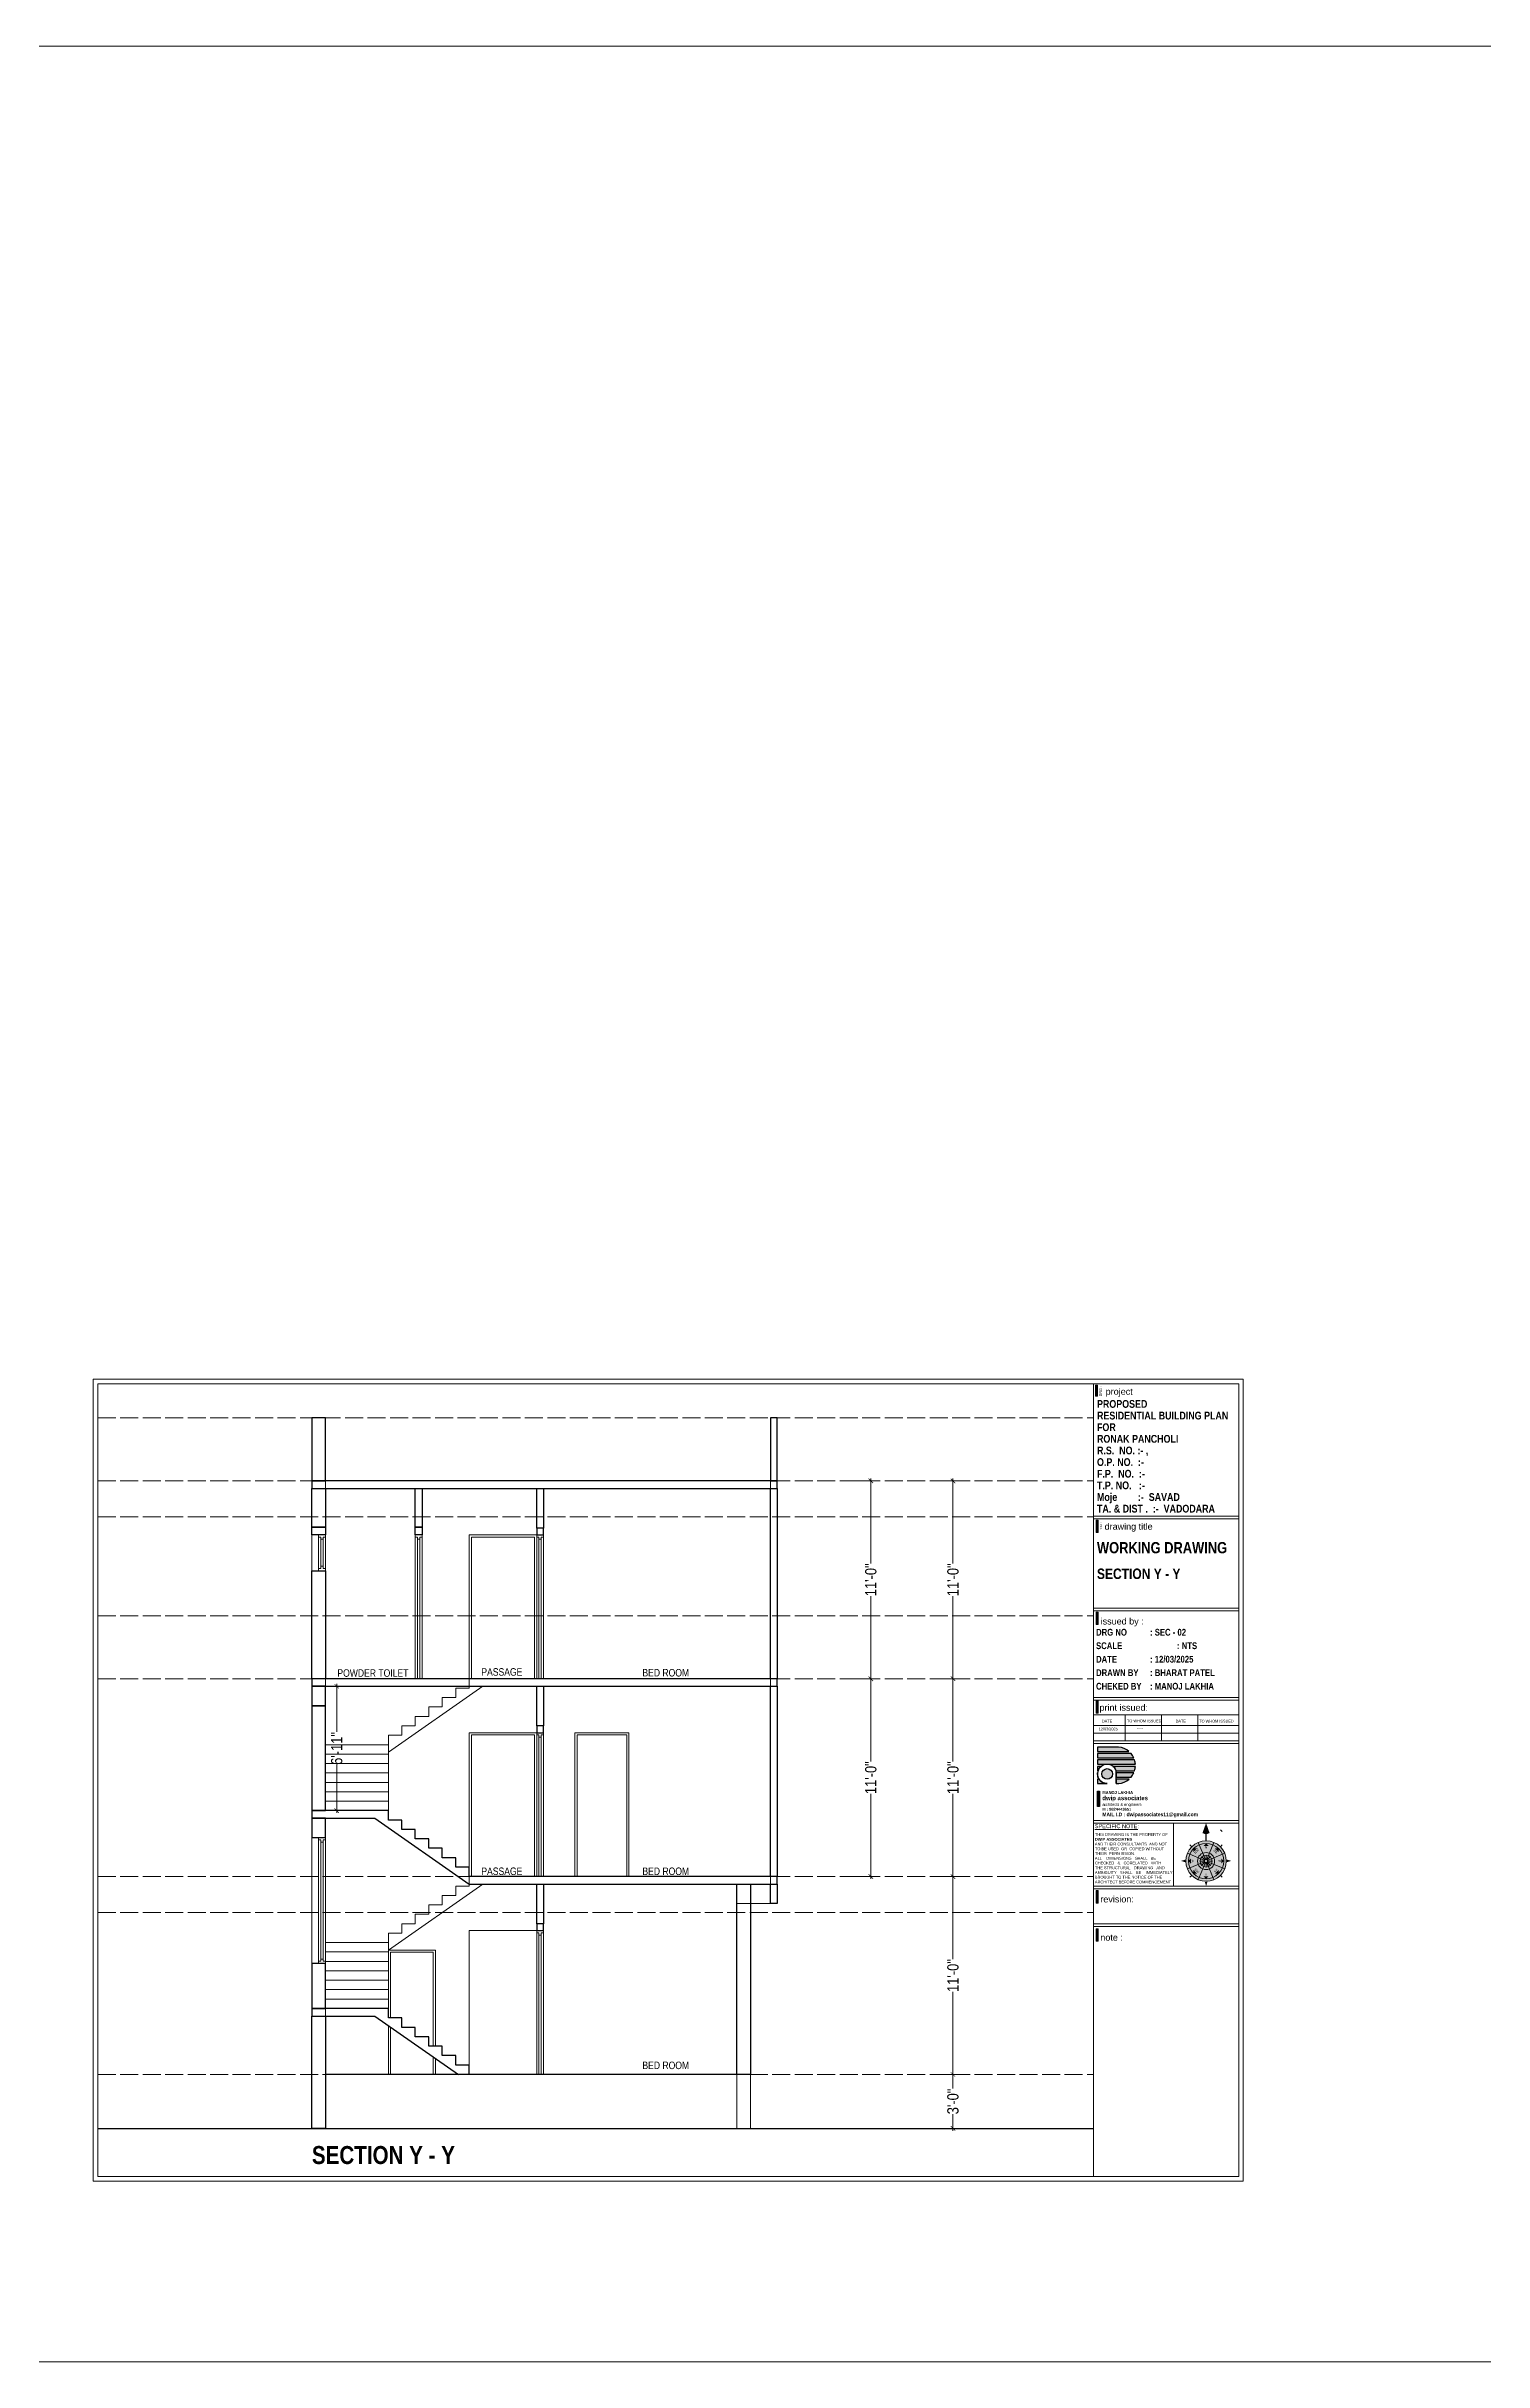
# Model space of a CAD drawing. Header units: millimetres. Extents: x 56222 to 154870, y -176352 to -121287.
# Drawn here: x 152932 to 153890, y -176352 to -174808 of the extents above; entities that cross this region are included whole.
import ezdxf
from ezdxf.enums import TextEntityAlignment as Align

# ---------------------------------------------------------------- set-up
doc = ezdxf.new("R2010")
doc.units = ezdxf.units.MM
doc.header["$MEASUREMENT"] = 0
doc.header["$PDMODE"] = 35
doc.linetypes.add('ACAD_ISO02W100', pattern=[15, 12, -3])
doc.layers.get('Defpoints').update_dxf_attribs({"color": 220})
for name, color, linetype, lineweight in [('@~LEVEL GRID LINE', 43, 'ACAD_ISO02W100', 9), ('plot boundary', 26, 'Continuous', 30), ('SECTION', 7, 'Continuous', 9), ('SECTION ( DIM )', 250, 'Continuous', 18), ('SECTION ( D~W~RaiL )', 250, 'Continuous', 18), ('SECTION ( PLine )', 251, 'Continuous', 30), ('SECTION ( SLAB PLine )', 104, 'Continuous', 30), ('STAIRCASE', 45, 'Continuous', 25), ('X_SHEET', 7, 'Continuous', 9)]:
    doc.layers.add(name, color=color, linetype=linetype, lineweight=lineweight)
doc.layers.add('SECTION ( Text )', color=250, linetype='Continuous')
doc.styles.add("AR_0'-0", font='arial.ttf')
doc.styles.add('AR_6', font='arial.ttf', dxfattribs={"height": 6})
doc.styles.add("Cn_BT_0'-0", font='swissc.ttf')
doc.styles.add('Cn_BT_7½', font='swissc.ttf', dxfattribs={"height": 7.5})
doc.styles.add('DUTCH801', font='dutcheb.ttf', dxfattribs={"height": 6.5})
doc.styles.add('KATHA', font='swissc.ttf')
doc.styles.get("Standard").update_dxf_attribs({"font": 'arial.ttf', "height": 6})
doc.dimstyles.new('Cn_BT_7½', dxfattribs={"dimtxt": 9, "dimasz": 3, "dimexe": 1.5, "dimexo": 0, "dimgap": 0.09, "dimtad": 0, "dimdec": 3, "dimzin": 3, "dimdsep": 46, "dimlunit": 4, "dimtxsty": 'Cn_BT_7½', "dimblk": 'ARCHTICK', "dimcen": 0.09, "dimdle": 1.5, "dimclrd": 251, "dimclre": 251, "dimclrt": 14, "dimadec": 0, "dimazin": 0, "dimtfac": 0.75, "dimtdec": 3, "dimtofl": 0, "dimtmove": 0, "dimatfit": 3, "dimfxl": 0, "dimtolj": 1, "dimtzin": 0, "dimlwd": 15, "dimlwe": 15, "dimarcsym": 0})

# ---------------------------------------------------------------- blocks, each defined once
blk = doc.blocks.new('_ArchTick')
at = {"color": 0, "linetype": 'ByBlock', "const_width": 0.15}
blk.add_lwpolyline([(-0.5, -0.5), (0.5, 0.5)], dxfattribs=at)
blk = doc.blocks.new('*D262')
at = {"layer": 'Defpoints', "color": 0, "transparency": 16777216}
for p in [(153117.7, -175901.8), (153125.3, -175901.8), (153117.7, -175984.8)]:
    blk.add_point(p, dxfattribs=at)
at = {"layer": 'SECTION ( DIM )', "color": 251, "lineweight": 15, "transparency": 16777216}
for p, q in [((153117.7, -175901.8), (153126.8, -175901.8)), ((153125.3, -175900.3), (153125.3, -175932.3)), ((153125.3, -175986.3), (153125.3, -175954.3)), ((153117.7, -175984.8), (153126.8, -175984.8))]:
    blk.add_line(p, q, dxfattribs=at)
at = {"layer": 'SECTION ( DIM )', "color": 251, "lineweight": 15, "transparency": 16777216, "xscale": 3, "yscale": 3, "zscale": 3}
for p, rotation in [((153125.3, -175901.8), 90), ((153125.3, -175984.8), 270)]:
    blk.add_blockref('_ArchTick', p, dxfattribs=dict(at, rotation=rotation))
at = {"layer": 'SECTION ( DIM )', "color": 14, "transparency": 16777216, "insert": (153125.3, -175943.3), "char_height": 7.5, "attachment_point": 5, "rotation": 90, "style": 'Cn_BT_7½'}
blk.add_mtext('\\A1;6\'-11"', dxfattribs=at)
blk = doc.blocks.new('*D261')
at = {"layer": 'Defpoints', "color": 0, "transparency": 16777216}
for p in [(153464.8, -175896.8), (153481.6, -175896.8), (153472.8, -176028.8)]:
    blk.add_point(p, dxfattribs=at)
at = {"layer": 'SECTION ( DIM )', "color": 251, "lineweight": 15, "transparency": 16777216}
for p, q in [((153464.8, -175896.8), (153483.1, -175896.8)), ((153481.6, -175895.3), (153481.6, -175951.9)), ((153481.6, -176030.3), (153481.6, -175973.6)), ((153472.8, -176028.8), (153483.1, -176028.8))]:
    blk.add_line(p, q, dxfattribs=at)
at = {"layer": 'SECTION ( DIM )', "color": 251, "lineweight": 15, "transparency": 16777216, "xscale": 3, "yscale": 3, "zscale": 3}
for p, rotation in [((153481.6, -175896.8), 90), ((153481.6, -176028.8), 270)]:
    blk.add_blockref('_ArchTick', p, dxfattribs=dict(at, rotation=rotation))
at = {"layer": 'SECTION ( DIM )', "color": 14, "transparency": 16777216, "insert": (153481.6, -175962.8), "char_height": 7.5, "attachment_point": 5, "rotation": 90, "style": 'Cn_BT_7½'}
blk.add_mtext('\\A1;11\'-0"', dxfattribs=at)
blk = doc.blocks.new('*D260')
at = {"layer": 'Defpoints', "color": 0, "transparency": 16777216}
for p in [(153468.1, -175764.8), (153481.6, -175764.8), (153464.8, -175896.8)]:
    blk.add_point(p, dxfattribs=at)
at = {"layer": 'SECTION ( DIM )', "color": 251, "lineweight": 15, "transparency": 16777216}
for p, q in [((153468.1, -175764.8), (153483.1, -175764.8)), ((153481.6, -175763.3), (153481.6, -175819.9)), ((153481.6, -175898.3), (153481.6, -175841.6)), ((153464.8, -175896.8), (153483.1, -175896.8))]:
    blk.add_line(p, q, dxfattribs=at)
at = {"layer": 'SECTION ( DIM )', "color": 251, "lineweight": 15, "transparency": 16777216, "xscale": 3, "yscale": 3, "zscale": 3}
for p, rotation in [((153481.6, -175764.8), 90), ((153481.6, -175896.8), 270)]:
    blk.add_blockref('_ArchTick', p, dxfattribs=dict(at, rotation=rotation))
at = {"layer": 'SECTION ( DIM )', "color": 14, "transparency": 16777216, "insert": (153481.6, -175830.8), "char_height": 7.5, "attachment_point": 5, "rotation": 90, "style": 'Cn_BT_7½'}
blk.add_mtext('\\A1;11\'-0"', dxfattribs=at)
blk = doc.blocks.new('*D259')
at = {"layer": 'Defpoints', "color": 0, "transparency": 16777216}
for p in [(153526.2, -176028.8), (153526.2, -176160.8), (153536.4, -176160.8)]:
    blk.add_point(p, dxfattribs=at)
at = {"layer": 'SECTION ( DIM )', "color": 251, "lineweight": 15, "transparency": 16777216}
for p, q in [((153526.2, -176028.8), (153537.9, -176028.8)), ((153536.4, -176027.3), (153536.4, -176083.9)), ((153536.4, -176162.3), (153536.4, -176105.6)), ((153526.2, -176160.8), (153537.9, -176160.8))]:
    blk.add_line(p, q, dxfattribs=at)
at = {"layer": 'SECTION ( DIM )', "color": 251, "lineweight": 15, "transparency": 16777216, "xscale": 3, "yscale": 3, "zscale": 3}
for p, rotation in [((153536.4, -176028.8), 90), ((153536.4, -176160.8), 270)]:
    blk.add_blockref('_ArchTick', p, dxfattribs=dict(at, rotation=rotation))
at = {"layer": 'SECTION ( DIM )', "color": 14, "transparency": 16777216, "insert": (153536.4, -176094.8), "char_height": 7.5, "attachment_point": 5, "rotation": 90, "style": 'Cn_BT_7½'}
blk.add_mtext('\\A1;11\'-0"', dxfattribs=at)
blk = doc.blocks.new('*D258')
at = {"layer": 'Defpoints', "color": 0, "transparency": 16777216}
for p in [(153526.2, -176160.8), (153526.2, -176196.8), (153536.4, -176196.8)]:
    blk.add_point(p, dxfattribs=at)
at = {"layer": 'SECTION', "color": 251, "lineweight": 15, "transparency": 16777216}
for p, q in [((153536.4, -176159.3), (153536.4, -176170.2)), ((153526.2, -176160.8), (153537.9, -176160.8)), ((153536.4, -176198.3), (153536.4, -176187.3)), ((153526.2, -176196.8), (153537.9, -176196.8))]:
    blk.add_line(p, q, dxfattribs=at)
at = {"layer": 'SECTION', "color": 251, "lineweight": 15, "transparency": 16777216, "xscale": 3, "yscale": 3, "zscale": 3}
for p, rotation in [((153536.4, -176160.8), 90), ((153536.4, -176196.8), 270)]:
    blk.add_blockref('_ArchTick', p, dxfattribs=dict(at, rotation=rotation))
at = {"layer": 'SECTION', "color": 14, "transparency": 16777216, "insert": (153536.4, -176178.8), "char_height": 7.5, "attachment_point": 5, "rotation": 90, "style": 'Cn_BT_7½'}
blk.add_mtext('\\A1;3\'-0"', dxfattribs=at)
blk = doc.blocks.new('*D257')
at = {"layer": 'Defpoints', "color": 0, "transparency": 16777216}
for p in [(153526.2, -175896.8), (153536.4, -175896.8), (153526.2, -176028.8)]:
    blk.add_point(p, dxfattribs=at)
at = {"layer": 'SECTION ( DIM )', "color": 251, "lineweight": 15, "transparency": 16777216}
for p, q in [((153526.2, -175896.8), (153537.9, -175896.8)), ((153536.4, -175895.3), (153536.4, -175951.9)), ((153536.4, -176030.3), (153536.4, -175973.6)), ((153526.2, -176028.8), (153537.9, -176028.8))]:
    blk.add_line(p, q, dxfattribs=at)
at = {"layer": 'SECTION ( DIM )', "color": 251, "lineweight": 15, "transparency": 16777216, "xscale": 3, "yscale": 3, "zscale": 3}
for p, rotation in [((153536.4, -175896.8), 90), ((153536.4, -176028.8), 270)]:
    blk.add_blockref('_ArchTick', p, dxfattribs=dict(at, rotation=rotation))
at = {"layer": 'SECTION ( DIM )', "color": 14, "transparency": 16777216, "insert": (153536.4, -175962.8), "char_height": 7.5, "attachment_point": 5, "rotation": 90, "style": 'Cn_BT_7½'}
blk.add_mtext('\\A1;11\'-0"', dxfattribs=at)
blk = doc.blocks.new('*D256')
at = {"layer": 'Defpoints', "color": 0, "transparency": 16777216}
for p in [(153526.2, -175764.8), (153536.4, -175764.8), (153526.2, -175896.8)]:
    blk.add_point(p, dxfattribs=at)
at = {"layer": 'SECTION ( DIM )', "color": 251, "lineweight": 15, "transparency": 16777216}
for p, q in [((153526.2, -175764.8), (153537.9, -175764.8)), ((153536.4, -175763.3), (153536.4, -175819.9)), ((153536.4, -175898.3), (153536.4, -175841.6)), ((153526.2, -175896.8), (153537.9, -175896.8))]:
    blk.add_line(p, q, dxfattribs=at)
at = {"layer": 'SECTION ( DIM )', "color": 251, "lineweight": 15, "transparency": 16777216, "xscale": 3, "yscale": 3, "zscale": 3}
for p, rotation in [((153536.4, -175764.8), 90), ((153536.4, -175896.8), 270)]:
    blk.add_blockref('_ArchTick', p, dxfattribs=dict(at, rotation=rotation))
at = {"layer": 'SECTION ( DIM )', "color": 14, "transparency": 16777216, "insert": (153536.4, -175830.8), "char_height": 7.5, "attachment_point": 5, "rotation": 90, "style": 'Cn_BT_7½'}
blk.add_mtext('\\A1;11\'-0"', dxfattribs=at)
blk = doc.blocks.new('NORTH')
h = blk.add_hatch(color=9)
h.set_gradient(color1=(201, 201, 201), color2=(237, 237, 237), one_color=1, tint=0.93, name='SPHERICAL')
edge = h.paths.add_edge_path()
edge.add_arc((329168.4, -156620.1), 24.1, 0, 360)
at = {"layer": 'X_SHEET'}
for color, points in [(224, [(329168.4, -156574.8), (329168.4, -156588.4), (329164.1, -156586.7)]), (230, [(329172.6, -156586.7), (329168.4, -156588.4), (329168.4, -156574.8)]), (47, [(329153.4, -156609.4), (329153.4, -156605.1), (329157.7, -156605.1)]), (47, [(329165.3, -156602), (329168.4, -156598.9), (329171.4, -156602)]), (47, [(329179, -156605.1), (329183.3, -156605.1), (329183.3, -156609.4)]), (224, [(329143.4, -156619.9), (329144.3, -156618.2), (329138.4, -156619.9)]), (230, [(329144.3, -156621.6), (329143.4, -156619.9), (329138.4, -156619.9)]), (47, [(329147.2, -156620), (329150.3, -156617), (329150.3, -156623.1)]), (47, [(329153.4, -156635), (329153.4, -156630.7), (329157.7, -156635)]), (47, [(329179, -156635), (329183.3, -156630.7), (329183.3, -156635)]), (47, [(329186.5, -156623.1), (329186.5, -156617), (329189.5, -156620.1)]), (224, [(329193.3, -156619.9), (329192.5, -156618.2), (329198.4, -156619.9)]), (230, [(329192.5, -156621.6), (329193.3, -156619.9), (329198.4, -156619.9)]), (47, [(329171.4, -156638.2), (329165.3, -156638.1), (329168.3, -156641.2)]), (230, [(329166.7, -156644.1), (329168.4, -156645), (329168.4, -156650.1)]), (224, [(329168.4, -156645), (329170.1, -156644.1), (329168.4, -156650.1)])]:
    blk.add_hatch(color=color, dxfattribs=at).paths.add_polyline_path(points)
at = {"color": 250, "lineweight": 9}
for p, q in [((329151.3, -156603), (329149.2, -156600.9)), ((329167.6, -156618.3), (329159.1, -156597.8)), ((329169.1, -156618.3), (329177.6, -156597.8)), ((329185.4, -156603), (329187.6, -156600.9)), ((329146.1, -156610.8), (329166.6, -156619.3)), ((329146.1, -156629.3), (329166.6, -156620.8)), ((329159.1, -156642.4), (329167.6, -156621.8)), ((329177.6, -156642.4), (329169.1, -156621.8)), ((329170.1, -156619.3), (329190.7, -156610.8)), ((329170.1, -156620.8), (329190.7, -156629.3)), ((329151.3, -156637.1), (329149.2, -156639.2)), ((329185.4, -156637.1), (329187.6, -156639.2))]:
    blk.add_line(p, q, dxfattribs=at)
at = {"color": 254, "lineweight": 5}
for p, q in [((329185.4, -156582.8), (329187.6, -156585)), ((329166.5, -156620.1), (329161.2, -156620.1)), ((329167, -156618.7), (329163.3, -156615)), ((329167, -156621.4), (329163.3, -156625.1)), ((329168.4, -156618.2), (329168.4, -156612.9)), ((329168.4, -156621.9), (329168.4, -156627.2)), ((329169.7, -156618.7), (329173.4, -156615)), ((329169.7, -156621.4), (329173.4, -156625.1)), ((329170.2, -156620.1), (329175.5, -156620.1))]:
    blk.add_line(p, q, dxfattribs=at)
at = {"color": 1}
blk.add_line((329171.1, -156626.7), (329169.1, -156621.8), dxfattribs=at)
at = {"lineweight": 9}
for radius in [24.1, 21.1, 10.2, 7.18, 1.88]:
    blk.add_circle((329168.4, -156620.1), radius, dxfattribs=at)
at = {"layer": 'X_SHEET', "color": 29, "linetype": 'Continuous', "lineweight": 25}
blk.add_line((329168.4, -156595.9), (329168.4, -156588.4), dxfattribs=at)
at = {"layer": 'X_SHEET', "color": 26, "linetype": 'ByBlock', "lineweight": -2, "style": 'DUTCH801'}
for s, rotation, p in [('NW', 44.9141, (329156.2, -156607.4)), ('N', 359.9141, (329168.3, -156602.4)), ('S', 359.9141, (329168.4, -156634.9)), ('SE', 44.9141, (329178.9, -156630.5))]:
    blk.add_text(s, height=2.7, rotation=rotation, dxfattribs=at).set_placement(p, align=Align.TOP_CENTER)
for s, rotation, p in [('NE', 314.9141, (329178.9, -156609.6)), ('W', 89.9141, (329153.5, -156620)), ('SW', 314.9141, (329156.3, -156632.7)), ('E', 89.9141, (329186.1, -156619.8))]:
    blk.add_text(s, height=2.7, rotation=rotation, dxfattribs=at).set_placement(p, align=Align.CENTER)
blk = doc.blocks.new('logo')
at = {"layer": 'STAIRCASE', "linetype": 'Continuous', "ltscale": 15}
h = blk.add_hatch(color=0, dxfattribs=at)
edge = h.paths.add_edge_path()
edge.add_line((52190.2, -8438.8), (52131.5, -8438.8))
edge.add_line((52131.5, -8438.8), (52131.5, -8450.8))
edge.add_line((52131.5, -8450.8), (52219.1, -8450.8))
edge.add_arc((52186.1, -8489.7), 51, 49.58976, 85.3906)
edge = h.paths.add_edge_path()
edge.add_line((52225, -8456.8), (52131.5, -8456.8))
edge.add_line((52131.5, -8456.8), (52131.5, -8468.8))
edge.add_line((52131.5, -8468.8), (52232.6, -8468.8))
edge.add_arc((52186.1, -8489.7), 51, 24.19602, 40.1809)
edge = h.paths.add_edge_path()
edge.add_line((52234.8, -8474.7), (52131.5, -8474.7))
edge.add_line((52131.5, -8474.7), (52131.5, -8486.7))
edge.add_line((52131.5, -8486.7), (52237, -8486.7))
edge.add_arc((52186.1, -8489.7), 51, 3.34207, 17.07602)
edge = h.paths.add_edge_path()
edge.add_line((52237, -8492.6), (52174.8, -8492.6))
edge.add_arc((52158.3, -8513.7), 26.8, 19.80007, 51.89014, ccw=False)
edge.add_line((52183.5, -8504.6), (52234.8, -8504.6))
edge.add_arc((52186.1, -8489.7), 51, 342.94643, 356.67944)
edge = h.paths.add_edge_path()
edge.add_line((52232.6, -8510.5), (52183.5, -8510.5))
edge.add_line((52183.5, -8510.5), (52183.5, -8522.5))
edge.add_line((52183.5, -8522.5), (52225.1, -8522.5))
edge.add_arc((52186.1, -8489.7), 51, 319.8472, 335.82751)
edge = h.paths.add_edge_path()
edge.add_line((52219.2, -8528.5), (52183.5, -8528.5))
edge.add_line((52183.5, -8528.5), (52183.5, -8540.5))
edge.add_line((52183.5, -8540.5), (52190.4, -8540.5))
edge.add_arc((52186.1, -8489.7), 51, 274.86925, 310.44335)
edge = h.paths.add_edge_path()
edge.add_line((52136, -8528.5), (52131.5, -8528.5))
edge.add_line((52131.5, -8528.5), (52131.5, -8540.5))
edge.add_line((52131.5, -8540.5), (52158.3, -8540.5))
edge.add_arc((52158.3, -8513.7), 26.8, 213.49816, 270, ccw=False)
edge = h.paths.add_edge_path()
edge.add_line((52131.5, -8513.7), (52131.5, -8522.5))
edge.add_line((52131.5, -8522.5), (52133, -8522.5))
edge.add_arc((52158.3, -8513.7), 26.8, 180, 199.30705, ccw=False)
edge = h.paths.add_edge_path()
edge.add_line((52131.7, -8510.5), (52131.5, -8510.5))
edge.add_line((52131.5, -8510.5), (52131.5, -8513.7))
edge.add_arc((52158.3, -8513.7), 26.8, 173.25451, 180, ccw=False)
edge = h.paths.add_edge_path()
edge.add_line((52141.8, -8492.6), (52131.5, -8492.6))
edge.add_line((52131.5, -8492.6), (52131.5, -8504.6))
edge.add_line((52131.5, -8504.6), (52133.1, -8504.6))
edge.add_arc((52158.3, -8513.7), 26.8, 128.10986, 160.19993, ccw=False)
edge = h.paths.add_edge_path()
edge.add_arc((52158.3, -8513.7), 14.8, 0, 360)
at = {"layer": 'STAIRCASE', "color": 0, "linetype": 'Continuous', "ltscale": 15}
blk.add_line((52183.5, -8540.5), (52183.5, -8504.6), dxfattribs=at)
for points in [[(52190.2, -8438.8), (52131.5, -8438.8), (52131.5, -8450.8), (52219.1, -8450.8, 0.157494)], [(52225, -8456.8), (52131.5, -8456.8), (52131.5, -8468.8), (52232.6, -8468.8, 0.06986)], [(52234.8, -8474.7), (52131.5, -8474.7), (52131.5, -8486.7), (52237, -8486.7, 0.059998)], [(52141.8, -8492.6), (52131.5, -8492.6), (52131.5, -8504.6), (52133.1, -8504.6, -0.140942)], [(52131.7, -8510.5), (52131.5, -8510.5), (52131.5, -8513.7, -0.029441)], [(52237, -8492.6), (52174.8, -8492.6, -0.140942), (52183.5, -8504.6), (52234.8, -8504.6, 0.059993)], [(52232.6, -8510.5), (52183.5, -8510.5), (52183.5, -8522.5), (52225.1, -8522.5, 0.069841)], [(52131.5, -8513.7), (52131.5, -8522.5), (52133, -8522.5, -0.084443)], [(52136, -8528.5), (52131.5, -8528.5), (52131.5, -8540.5), (52158.3, -8540.5, -0.251655)], [(52219.2, -8528.5), (52183.5, -8528.5), (52183.5, -8540.5), (52190.4, -8540.5, 0.15648)]]:
    blk.add_lwpolyline(points, format="xyb", close=True, dxfattribs=at)
blk.add_circle((52158.3, -8513.7), 14.8, dxfattribs=at)
blk.add_arc((52158.3, -8513.7), 26.8, 19.80007, 270, dxfattribs=at)

msp = doc.modelspace()

# ---------------------------------------------------------------- hatches: boundary and pattern name
at = {"layer": 'STAIRCASE', "linetype": 'Continuous', "ltscale": 15}
msp.add_hatch(color=251, dxfattribs=at).paths.add_polyline_path([(153632.733, -175971.7407), (153634.1337, -175971.7407), (153634.1337, -175981.9844), (153632.733, -175981.9844)])
at = {"layer": 'X_SHEET', "ltscale": 0.25}
h = msp.add_hatch(color=0, dxfattribs=at)
h.dxf.hatch_style = 1
h.paths.add_polyline_path([(153633.2441, -175790.9051), (153631.9401, -175790.9051), (153631.9401, -175799.2921), (153633.2441, -175799.2921)])
h = msp.add_hatch(color=0, dxfattribs=at)
h.dxf.hatch_style = 1
h.paths.add_polyline_path([(153633.2442, -175852.3075), (153631.9402, -175852.3075), (153631.9402, -175860.6945), (153633.2442, -175860.6945)])
h = msp.add_hatch(color=0, dxfattribs=at)
h.dxf.hatch_style = 1
h.paths.add_polyline_path([(153633.2414, -175911.296), (153631.9374, -175911.296), (153631.9374, -175919.683), (153633.2414, -175919.683)])
h = msp.add_hatch(color=0, dxfattribs=at)
h.dxf.hatch_style = 1
h.paths.add_polyline_path([(153633.2441, -176038.0187), (153631.9401, -176038.0187), (153631.9401, -176046.4057), (153633.2441, -176046.4057)])
h = msp.add_hatch(color=0, dxfattribs=at)
h.dxf.hatch_style = 1
h.paths.add_polyline_path([(153633.244, -176063.5544), (153631.9401, -176063.5544), (153631.9401, -176071.9414), (153633.244, -176071.9414)])

# ---------------------------------------------------------------- linework, layer by layer
at = {"layer": '@~LEVEL GRID LINE'}
for p, q in [((152965.8566, -175722.7825), (153630.0318, -175722.7825)), ((152965.8566, -175722.7825), (153630.0318, -175722.7825)), ((152965.8566, -175764.7825), (153630.0318, -175764.7825)), ((152965.8566, -175764.7825), (153630.0318, -175764.7825)), ((152965.8566, -175788.7825), (153630.0318, -175788.7825)), ((152965.8566, -175854.7825), (153630.0318, -175854.7825)), ((152965.8566, -175896.7825), (153630.0318, -175896.7825)), ((152965.8566, -175896.7825), (153630.0318, -175896.7825)), ((152965.8566, -176028.7825), (153630.0318, -176028.7825)), ((152965.8566, -176028.7825), (153630.0318, -176028.7825)), ((152965.8566, -176052.7825), (153630.0318, -176052.7825)), ((152965.8566, -176160.7825), (153630.0318, -176160.7825)), ((152965.8566, -176160.7825), (153630.0318, -176160.7825))]:
    msp.add_line(p, q, dxfattribs=at)
at = {"layer": 'plot boundary', "color": 251, "ltscale": 0.25}
msp.add_lwpolyline([(153632.733, -175971.7407), (153634.1337, -175971.7407), (153634.1337, -175981.9844), (153632.733, -175981.9844)], close=True, dxfattribs=at)
at = {"layer": 'SECTION'}
for p, q in [((153108.7107, -176196.7825), (153108.7107, -175722.7825)), ((153117.7107, -175984.7825), (153117.7107, -175722.7825)), ((153414.7107, -176046.7825), (153414.7107, -175722.7825)), ((153419.2107, -176046.7825), (153419.2107, -175722.7825)), ((153177.7107, -175896.7825), (153177.7107, -175769.7825)), ((153182.2107, -175896.7825), (153182.2107, -175769.7825)), ((153258.7107, -175896.7825), (153258.7107, -175769.7825)), ((153263.2107, -175896.7825), (153263.2107, -175769.7825)), ((153108.7107, -175795.7825), (153117.7107, -175795.7825)), ((153108.7107, -175800.7825), (153117.7107, -175800.7825)), ((153182.2107, -175795.7825), (153177.7107, -175795.7825)), ((153182.2107, -175800.7825), (153177.7107, -175800.7825)), ((153258.7107, -175796.2825), (153263.2107, -175796.2825)), ((153258.7107, -175800.7825), (153263.2107, -175800.7825)), ((153108.7107, -175824.7825), (153117.7107, -175824.7825)), ((153108.7107, -175896.7825), (153182.2107, -175896.7825)), ((153108.7107, -175901.7825), (153182.2107, -175901.7825)), ((153258.7107, -176028.7825), (153258.7107, -175901.7825)), ((153263.2107, -176028.7825), (153263.2107, -175901.7825)), ((153258.7107, -175928.2825), (153263.2107, -175928.2825)), ((153159.7107, -175984.7825), (153159.7107, -175934.4968)), ((153258.7107, -175932.7825), (153263.2107, -175932.7825)), ((153159.7107, -175947.0683), (153117.7107, -175947.0683)), ((153159.7107, -175953.354), (153117.7107, -175953.354)), ((153159.7107, -175959.6397), (153117.7107, -175959.6397)), ((153159.7107, -175965.9254), (153117.7107, -175965.9254)), ((153159.7107, -175972.2111), (153117.7107, -175972.2111)), ((153159.7107, -175978.4968), (153117.7107, -175978.4968)), ((153117.7107, -176196.7825), (153117.7107, -175989.7825)), ((153108.7107, -176002.7825), (153117.7107, -176002.7825)), ((153258.7107, -176160.7825), (153258.7107, -176033.7825)), ((153263.2107, -176160.7825), (153263.2107, -176033.7825)), ((153392.2107, -176196.7825), (153392.2107, -176033.7825)), ((153401.2107, -176196.7825), (153401.2107, -176033.7825)), ((153392.2107, -176046.7825), (153419.2107, -176046.7825)), ((153159.7107, -176116.7825), (153159.7107, -176066.4968)), ((153258.7107, -176060.2825), (153263.2107, -176060.2825)), ((153258.7107, -176064.7825), (153263.2107, -176064.7825)), ((153159.7107, -176079.0683), (153117.7107, -176079.0683)), ((153117.7107, -176086.7825), (153108.7107, -176086.7825)), ((153159.7107, -176085.354), (153117.7107, -176085.354)), ((153159.7107, -176091.6397), (153117.7107, -176091.6397)), ((153159.7107, -176097.9254), (153117.7107, -176097.9254)), ((153159.7107, -176104.2111), (153117.7107, -176104.2111)), ((153159.7107, -176110.4968), (153117.7107, -176110.4968)), ((152965.8566, -176196.7825), (153630.0318, -176196.7825))]:
    msp.add_line(p, q, dxfattribs=at)
for points in [[(151738.1305, -174807.8014), (154870.4708, -174807.8014), (154870.4708, -176352.3903), (151738.1305, -176352.3903)], [(153419.2107, -176046.7825), (153414.7107, -176046.7825), (153414.7107, -176033.7825), (153419.2107, -176033.7825)]]:
    msp.add_lwpolyline(points, close=True, dxfattribs=at)
for points in [[(153260.2107, -175896.7825), (153213.7107, -175896.7825), (153213.7107, -175903.0683), (153204.7107, -175903.0683), (153204.7107, -175909.354), (153195.7107, -175909.354), (153195.7107, -175915.6397), (153186.7107, -175915.6397), (153186.7107, -175921.9254), (153177.7107, -175921.9254), (153177.7107, -175928.2111), (153168.7107, -175928.2111), (153168.7107, -175934.4968), (153159.7107, -175934.4968), (153159.7107, -175940.7825), (153117.7107, -175940.7825)], [(153159.7107, -175945.7825), (153222.7107, -175901.7825), (153291.2499, -175901.7825)], [(153260.2107, -176028.7825), (153213.7107, -176028.7825), (153213.7107, -176035.0683), (153204.7107, -176035.0683), (153204.7107, -176041.354), (153195.7107, -176041.354), (153195.7107, -176047.6397), (153186.7107, -176047.6397), (153186.7107, -176053.9254), (153177.7107, -176053.9254), (153177.7107, -176060.2111), (153168.7107, -176060.2111), (153168.7107, -176066.4968), (153159.7107, -176066.4968), (153159.7107, -176072.7825), (153117.7107, -176072.7825)], [(153159.7107, -176077.7825), (153222.7107, -176033.7825), (153291.2499, -176033.7825)], [(153159.7107, -176123.0683), (153159.7107, -176077.7825), (153191.2107, -176077.7825), (153191.2107, -176141.9254)], [(153161.2107, -176123.0683), (153161.2107, -176079.2825), (153189.7107, -176079.2825), (153189.7107, -176141.9254)], [(153159.7107, -176160.7825), (153159.7107, -176128.0683)], [(153161.2107, -176160.7825), (153161.2107, -176129.1159)], [(153189.7107, -176149.0206), (153189.7107, -176160.7825)], [(153191.2107, -176150.0683), (153191.2107, -176160.7825)]]:
    msp.add_lwpolyline(points, dxfattribs=at)
at = {"layer": 'SECTION ( D~W~RaiL )'}
for points in [[(153117.7107, -175824.7825), (153117.7107, -175823.2825), (153116.2107, -175823.2825), (153116.2107, -175821.7825), (153114.7107, -175821.7825), (153114.7107, -175803.7825), (153116.2107, -175803.7825), (153116.2107, -175802.2825), (153117.7107, -175802.2825), (153117.7107, -175800.7825), (153113.2107, -175800.7825), (153113.2107, -175802.2825), (153114.7107, -175802.2825), (153114.7107, -175803.7825), (153116.2107, -175803.7825), (153116.2107, -175821.7825), (153114.7107, -175821.7825), (153114.7107, -175823.2825), (153113.2107, -175823.2825), (153113.2107, -175824.7825), (153117.7107, -175824.7825), (153117.7107, -175800.7825), (153113.2107, -175800.7825), (153113.2107, -175824.7825)], [(153182.2107, -175896.7825), (153182.2107, -175896.7825), (153180.7107, -175896.7825), (153180.7107, -175896.7825), (153179.2107, -175896.7825), (153179.2107, -175803.7825), (153180.7107, -175803.7825), (153180.7107, -175802.2825), (153182.2107, -175802.2825), (153182.2107, -175800.7825), (153177.7107, -175800.7825), (153177.7107, -175802.2825), (153179.2107, -175802.2825), (153179.2107, -175803.7825), (153180.7107, -175803.7825), (153180.7107, -175896.7825), (153179.2107, -175896.7825), (153179.2107, -175896.7825), (153177.7107, -175896.7825), (153177.7107, -175896.7825), (153182.2107, -175896.7825), (153182.2107, -175800.7825), (153177.7107, -175800.7825), (153177.7107, -175896.7825)], [(153263.2107, -175896.7825), (153263.2107, -175896.7825), (153261.7107, -175896.7825), (153261.7107, -175896.7825), (153260.2107, -175896.7825), (153260.2107, -175803.7825), (153261.7107, -175803.7825), (153261.7107, -175802.2825), (153263.2107, -175802.2825), (153263.2107, -175800.7825), (153258.7107, -175800.7825), (153258.7107, -175802.2825), (153260.2107, -175802.2825), (153260.2107, -175803.7825), (153261.7107, -175803.7825), (153261.7107, -175896.7825), (153260.2107, -175896.7825), (153260.2107, -175896.7825), (153258.7107, -175896.7825), (153258.7107, -175896.7825), (153263.2107, -175896.7825), (153263.2107, -175800.7825), (153258.7107, -175800.7825), (153258.7107, -175896.7825)], [(153263.2107, -176028.7825), (153263.2107, -176028.7825), (153261.7107, -176028.7825), (153261.7107, -176028.7825), (153260.2107, -176028.7825), (153260.2107, -175935.7825), (153261.7107, -175935.7825), (153261.7107, -175934.2825), (153263.2107, -175934.2825), (153263.2107, -175932.7825), (153258.7107, -175932.7825), (153258.7107, -175934.2825), (153260.2107, -175934.2825), (153260.2107, -175935.7825), (153261.7107, -175935.7825), (153261.7107, -176028.7825), (153260.2107, -176028.7825), (153260.2107, -176028.7825), (153258.7107, -176028.7825), (153258.7107, -176028.7825), (153263.2107, -176028.7825), (153263.2107, -175932.7825), (153258.7107, -175932.7825), (153258.7107, -176028.7825)], [(153117.7107, -176086.7825), (153117.7107, -176085.2825), (153116.2107, -176085.2825), (153116.2107, -176083.7825), (153114.7107, -176083.7825), (153114.7107, -176005.7825), (153116.2107, -176005.7825), (153116.2107, -176004.2825), (153117.7107, -176004.2825), (153117.7107, -176002.7825), (153113.2107, -176002.7825), (153113.2107, -176004.2825), (153114.7107, -176004.2825), (153114.7107, -176005.7825), (153116.2107, -176005.7825), (153116.2107, -176083.7825), (153114.7107, -176083.7825), (153114.7107, -176085.2825), (153113.2107, -176085.2825), (153113.2107, -176086.7825), (153117.7107, -176086.7825), (153117.7107, -176002.7825), (153113.2107, -176002.7825), (153113.2107, -176086.7825)], [(153263.2107, -176160.7825), (153263.2107, -176160.7825), (153261.7107, -176160.7825), (153261.7107, -176160.7825), (153260.2107, -176160.7825), (153260.2107, -176067.7825), (153261.7107, -176067.7825), (153261.7107, -176066.2825), (153263.2107, -176066.2825), (153263.2107, -176064.7825), (153258.7107, -176064.7825), (153258.7107, -176066.2825), (153260.2107, -176066.2825), (153260.2107, -176067.7825), (153261.7107, -176067.7825), (153261.7107, -176160.7825), (153260.2107, -176160.7825), (153260.2107, -176160.7825), (153258.7107, -176160.7825), (153258.7107, -176160.7825), (153263.2107, -176160.7825), (153263.2107, -176064.7825), (153258.7107, -176064.7825), (153258.7107, -176160.7825)]]:
    msp.add_lwpolyline(points, close=True, dxfattribs=at)
for points in [[(153258.7107, -175896.7825), (153258.7107, -175800.7825), (153213.7107, -175800.7825), (153213.7107, -175896.7825)], [(153257.2107, -175896.7825), (153257.2107, -175802.2825), (153215.2107, -175802.2825), (153215.2107, -175896.7825)], [(153258.7107, -176028.7825), (153258.7107, -175932.7825), (153213.7107, -175932.7825), (153213.7107, -176028.7825)], [(153257.2107, -176028.7825), (153257.2107, -175934.2825), (153215.2107, -175934.2825), (153215.2107, -176028.7825)], [(153284.2107, -176028.7825), (153284.2107, -175932.7825), (153320.2107, -175932.7825), (153320.2107, -176028.7825)], [(153285.7107, -176028.7825), (153285.7107, -175934.2825), (153318.7107, -175934.2825), (153318.7107, -176028.7825)], [(153258.7107, -176160.7825), (153258.7107, -176064.7825), (153213.7107, -176064.7825), (153213.7107, -176160.7825)]]:
    msp.add_lwpolyline(points, dxfattribs=at)
at = {"layer": 'SECTION ( PLine )'}
for points in [[(153108.7107, -175764.7825), (153117.7107, -175764.7825), (153117.7107, -175722.7825), (153108.7107, -175722.7825)], [(153414.7107, -175764.7825), (153419.2107, -175764.7825), (153419.2107, -175722.7825), (153414.7107, -175722.7825)], [(153117.7107, -175795.7825), (153108.7107, -175795.7825), (153108.7107, -175769.7825), (153117.7107, -175769.7825)], [(153182.2107, -175795.7825), (153177.7107, -175795.7825), (153177.7107, -175769.7825), (153182.2107, -175769.7825)], [(153263.2107, -175796.2825), (153258.7107, -175796.2825), (153258.7107, -175769.7825), (153263.2107, -175769.7825)], [(153419.2107, -175896.7825), (153414.7107, -175896.7825), (153414.7107, -175769.7825), (153419.2107, -175769.7825)], [(153108.7107, -175824.7825), (153117.7107, -175824.7825), (153117.7107, -175896.7825), (153108.7107, -175896.7825)], [(153263.2107, -175928.2825), (153258.7107, -175928.2825), (153258.7107, -175901.7825), (153263.2107, -175901.7825)], [(153419.2107, -176028.7825), (153414.7107, -176028.7825), (153414.7107, -175901.7825), (153419.2107, -175901.7825)], [(153108.7107, -175984.7825), (153117.7107, -175984.7825), (153117.7107, -175914.7825), (153108.7107, -175914.7825)], [(153263.2107, -176060.2825), (153258.7107, -176060.2825), (153258.7107, -176033.7825), (153263.2107, -176033.7825)], [(153401.2107, -176160.7825), (153392.2107, -176160.7825), (153392.2107, -176033.7825), (153401.2107, -176033.7825)], [(153419.2107, -176046.7825), (153414.7107, -176046.7825), (153414.7107, -176033.7825), (153419.2107, -176033.7825)], [(153108.7107, -176116.7825), (153117.7107, -176116.7825), (153117.7107, -176086.7825), (153108.7107, -176086.7825)], [(153117.7107, -176196.7825), (153108.7107, -176196.7825), (153108.7107, -176121.7825), (153117.7107, -176121.7825)]]:
    msp.add_lwpolyline(points, close=True, dxfattribs=at)
for points in [[(153401.2107, -176160.7825), (153117.7107, -176160.7825)], [(152965.8566, -176196.7825), (153630.0317, -176196.7825)], [(152965.8566, -176196.7825), (153630.0317, -176196.7825)]]:
    msp.add_lwpolyline(points, dxfattribs=at)
at = {"layer": 'SECTION ( SLAB PLine )', "color": 1}
for points in [[(153108.7107, -175769.7825), (153419.2107, -175769.7825), (153419.2107, -175764.7825), (153108.7107, -175764.7825)], [(153117.7107, -175800.7825), (153108.7107, -175800.7825), (153108.7107, -175795.7825), (153117.7107, -175795.7825)], [(153182.2107, -175800.7825), (153177.7107, -175800.7825), (153177.7107, -175795.7825), (153182.2107, -175795.7825)], [(153258.7107, -175800.7825), (153263.2107, -175800.7825), (153263.2107, -175796.2825), (153258.7107, -175796.2825)], [(153108.7107, -175901.7825), (153419.2107, -175901.7825), (153419.2107, -175896.7825), (153108.7107, -175896.7825)], [(153108.7107, -175914.7825), (153117.7107, -175914.7825), (153117.7107, -175901.7825), (153108.7107, -175901.7825)], [(153258.7107, -175932.7825), (153263.2107, -175932.7825), (153263.2107, -175928.2825), (153258.7107, -175928.2825)], [(153419.2107, -176033.7825), (153419.2107, -176028.7825), (153213.7107, -176028.7825), (153213.7107, -176022.4968), (153204.7107, -176022.4968), (153204.7107, -176016.2111), (153195.7107, -176016.2111), (153195.7107, -176009.9254), (153186.7107, -176009.9254), (153186.7107, -176003.6397), (153177.7107, -176003.6397), (153177.7107, -175997.354), (153168.7107, -175997.354), (153168.7107, -175991.0683), (153159.7107, -175991.0683), (153159.7107, -175984.7825), (153108.7107, -175984.7825), (153108.7107, -175989.7825), (153150.7107, -175989.7825), (153213.7107, -176033.7825)], [(153108.7107, -176002.7825), (153117.7107, -176002.7825), (153117.7107, -175989.7825), (153108.7107, -175989.7825)], [(153258.7107, -176064.7825), (153263.2107, -176064.7825), (153263.2107, -176060.2825), (153258.7107, -176060.2825)]]:
    msp.add_lwpolyline(points, close=True, dxfattribs=at)
msp.add_lwpolyline([(153401.2107, -176160.7825), (153213.7107, -176160.7825), (153213.7107, -176154.4968), (153204.7107, -176154.4968), (153204.7107, -176148.2111), (153195.7107, -176148.2111), (153195.7107, -176141.9254), (153186.7107, -176141.9254), (153186.7107, -176135.6397), (153177.7107, -176135.6397), (153177.7107, -176129.354), (153168.7107, -176129.354), (153168.7107, -176123.0683), (153159.7107, -176123.0683), (153159.7107, -176116.7825), (153108.7107, -176116.7825), (153108.7107, -176121.7825), (153150.7107, -176121.7825), (153206.5516, -176160.7825)], dxfattribs=at)
at = {"layer": 'X_SHEET', "color": 0, "linetype": 'Continuous', "lineweight": 9}
for p, q in [((153630.03, -175920.919), (153727.0021, -175920.919)), ((153727.0021, -175927.9631), (153630.0305, -175927.9631)), ((153651.3031, -175920.919), (153651.3031, -175938.3087)), ((153675.5392, -175920.919), (153675.5392, -175938.3087)), ((153699.7665, -175920.919), (153699.7665, -175938.3087)), ((153727.0021, -175933.1359), (153630.0311, -175933.1359))]:
    msp.add_line(p, q, dxfattribs=at)
at = {"layer": 'X_SHEET', "linetype": 'Continuous'}
msp.add_line((153630.9902, -175997.2805), (153659.7359, -175997.2805), dxfattribs=at)
at = {"layer": 'X_SHEET'}
for points in [[(153730.0049, -176231.9398), (152962.8566, -176231.9398), (152962.8566, -175697.007), (153730.0049, -175697.007)], [(152965.8566, -176228.9398), (153630.0318, -176228.9398), (153630.0318, -175700.007), (152965.8566, -175700.007)], [(153630.0316, -175788.3013), (153727.0048, -175788.3013), (153727.0049, -175700.007), (153630.0316, -175700.007)], [(153630.0316, -175700.007), (153727.0048, -175700.007), (153727.0049, -176228.9398), (153630.0317, -176228.9398)], [(153727.0049, -175790.0981), (153630.0316, -175790.0981), (153630.0316, -175849.7186), (153727.0049, -175849.7186)], [(153630.0316, -175851.5154), (153727.0049, -175851.5154), (153727.0049, -175909.2852), (153630.0316, -175909.2852)], [(153630.0316, -175938.3087), (153727.0021, -175938.3087), (153727.0021, -175911.082), (153630.0316, -175911.082)], [(153630.0316, -175940.1055), (153727.0049, -175940.1055), (153727.0049, -175991.2766), (153630.0316, -175991.2766)], [(153683.4594, -176035.2171), (153630.0316, -176035.2171), (153630.0316, -175993.0734), (153683.4594, -175993.0734)], [(153630.0316, -176035.2171), (153727.0049, -176035.2171), (153727.0049, -175993.0734), (153630.0316, -175993.0734)], [(153630.0316, -176037.0139), (153727.0049, -176037.0139), (153727.0049, -176060.3524), (153630.0316, -176060.3524)], [(153727.0048, -176062.1492), (153630.0316, -176062.1492), (153630.0318, -176228.9398), (153727.005, -176228.9398)]]:
    msp.add_lwpolyline(points, close=True, dxfattribs=at)
at = {"layer": 'X_SHEET', "color": 0, "ltscale": 0.25}
for points in [[(153631.3772, -175700.8678), (153632.7088, -175700.8678), (153632.7088, -175708.3633), (153631.3772, -175708.3633)], [(153631.9401, -175790.9051), (153633.2441, -175790.9051), (153633.2441, -175799.2921), (153631.9401, -175799.2921)], [(153631.9402, -175852.3075), (153633.2442, -175852.3075), (153633.2442, -175860.6945), (153631.9402, -175860.6945)], [(153631.9374, -175911.296), (153633.2414, -175911.296), (153633.2414, -175919.683), (153631.9374, -175919.683)], [(153631.9401, -176038.0187), (153633.2441, -176038.0187), (153633.2441, -176046.4057), (153631.9401, -176046.4057)], [(153631.9401, -176063.5544), (153633.244, -176063.5544), (153633.244, -176071.9414), (153631.9401, -176071.9414)]]:
    msp.add_lwpolyline(points, close=True, dxfattribs=at)
msp.add_solid([(153632.7088, -175708.3633), (153631.3772, -175708.3633), (153632.7088, -175700.8678), (153631.3772, -175700.8678)], dxfattribs=at)

# ---------------------------------------------------------------- block references
at = {"xscale": 0.5602052887008367, "yscale": 0.5602052887008367, "zscale": 0.5602052887008367, "rotation": 0.02728220597180475}
msp.add_blockref('NORTH', (-30738.3883, -88366.8431), dxfattribs=at)
at = {"layer": 'STAIRCASE', "color": 251, "linetype": 'Continuous', "xscale": 0.2395125656039454, "yscale": 0.2395125656039454, "zscale": 0.2395125656039454}
msp.add_blockref('logo', (141146.6788, -173921.1836), dxfattribs=at)

# ---------------------------------------------------------------- texts
at = {"layer": 'plot boundary', "color": 251, "ltscale": 0.25, "insert": (153636.037, -175971.7407), "char_height": 2.874151, "attachment_point": 1}
msp.add_mtext('{\\fArial|b1|i0|c0|p34;\\H0.6667x;MANOJ LAKHIA\\fBankGothic Lt BT|b1|i0|c0|p34;\\P\\fBankGothic Md BT|b1|i0|c0|p34;\\H1.5x;dwip associates\\P\\fBankGothic Lt BT|b0|i0|c0|p34;\\H0.6667x;architects & engineers\\P\\fStylus BT|b1|i0|c0|p34;\\H0.9999x;M : 9924443651\\P\\H1.25x;MAIL I.D : dwipassociates11@gmail.com}', dxfattribs=at)
at = {"layer": 'SECTION ( Text )', "char_height": 5, "attachment_point": 5, "style": 'KATHA'}
for s, insert in [('POWDER TOILET', (153149.4129, -175893.0153)), ('PASSAGE', (153235.4338, -175892.2936)), ('BED ROOM', (153344.7848, -175892.8313)), ('PASSAGE', (153235.4338, -176025.26)), ('BED ROOM', (153344.7848, -176025.26)), ('BED ROOM', (153344.7848, -176154.7407))]:
    msp.add_mtext(s, dxfattribs=dict(at, insert=insert))
at = {"layer": 'X_SHEET', "color": 0, "linetype": 'Continuous', "attachment_point": 1, "style": "Cn_BT_0'-0"}
for s, insert, char_height, line_spacing_factor in [('{\\fSwis721 Cn BT|b1|i0|c0|p34;PROPOSED\\PRESIDENTIAL BUILDING PLAN\\PFOR\\P\\C5;RONAK PANCHOLI  \\C1; \\C29;\\P\\C0;R.S.  NO. :- , \\PO.P. NO.  :-      \\PF.P.  NO.  :-          \\PT.P. NO.   :-  \\PMoje ^I    :-  SAVAD\\PTA. & DIST .  :-  VADODARA}', (153632.4676, -175710.8812), 5.174567, 0.9), ('\\A1;{\\fSwis721 Cn BT|b1|i0|c0|p34;DRG NO ^I: SEC - 02 \\PSCALE ^I^I: NTS\\PDATE ^I^I: 12/03/2025\\P\\A0;DRAWN BY ^I: BHARAT PATEL\\PCHEKED BY ^I: MANOJ LAKHIA}', (153631.8339, -175863.522), 4.5, 1.2)]:
    msp.add_mtext(s, dxfattribs=dict(at, insert=insert, char_height=char_height, line_spacing_factor=line_spacing_factor))
at = {"layer": 'X_SHEET', "color": 0, "ltscale": 0.25, "insert": (153633.9995, -175708.4527), "char_height": 1.80043, "width": 7.719325, "attachment_point": 1, "rotation": 90, "style": "AR_0'-0"}
msp.add_mtext('DRG :', dxfattribs=at)
at = {"layer": 'X_SHEET', "color": 0, "ltscale": 0.25, "attachment_point": 1}
for s, insert, char_height, style in [('{\\fSwis721 Ex BT|b0|i0|c0|p34;project}', (153638.2199, -175703.0514), 4.321024, 'AR_6'), ('{\\fSwis721 Cn BT|b1|i0|c0|p34;SECTION Y - Y }', (153632.4438, -175823.2739), 7, 'KATHA')]:
    msp.add_mtext(s, dxfattribs=dict(at, insert=insert, char_height=char_height, style=style))
at = {"layer": 'X_SHEET', "color": 0, "ltscale": 0.25, "insert": (153634.5498, -175797.3481), "char_height": 1.28932, "attachment_point": 1, "rotation": 90}
msp.add_mtext('DRG :', dxfattribs=at)
at = {"layer": 'X_SHEET', "color": 0, "ltscale": 0.25, "char_height": 4.297741, "attachment_point": 1}
for s, insert in [('{\\fSwis721 Ex BT|b0|i0|c0|p34;drawing title}', (153637.5522, -175793.069)), ('issued by :', (153634.915, -175856.3012)), ('{\\fArial|b0|i0|c0|p34;print issued:}', (153634.1195, -175913.8744))]:
    msp.add_mtext(s, dxfattribs=dict(at, insert=insert))
at = {"layer": 'X_SHEET', "ltscale": 0.25, "attachment_point": 1}
for s, insert, char_height, style in [('{\\fSwis721 Cn BT|b1|i0|c0|p34;WORKING DRAWING}', (153632.4438, -175805.6064), 7.5, 'KATHA'), ('{\\fSwis721 Cn BT|b1|i0|c0|p34;\\C29;SECTION Y - Y}', (153108.7107, -176208.529), 12, "Cn_BT_0'-0")]:
    msp.add_mtext(s, dxfattribs=dict(at, insert=insert, char_height=char_height, style=style))
at = {"layer": 'X_SHEET', "color": 0, "linetype": 'Continuous', "attachment_point": 1}
for s, insert, char_height in [('{\\fArial|b0|i0|c0|p34;DATE}', (153635.7577, -175924.1701), 1.838217), ('{\\fArial|b0|i0|c0|p34;TO WHOM ISSUED}', (153652.4982, -175924.0119), 1.838217), ('{\\fArial|b0|i0|c0|p34;DATE}', (153684.9258, -175924.1701), 1.838217), ('{\\fArial|b0|i0|c0|p34;TO WHOM ISSUED}', (153700.6802, -175924.1701), 1.838217), ('{\\fArial|b0|i0|c0|p34;-----}', (153659.0272, -175929.1847), 1.838217), ('THIS DRAWING IS THE PROPERTY OF \\P{\\fArial|b1|i0|c0|p34;\\C59;DWIP ASSOCIATES\\C29; \\fArial|b0|i0|c0|p34;\\P}AND THEIR CONSULTANTS  AND NOT \\PTO BE USED  OR  COPIED WITHOUT \\PTHEIR  PERMISSION.\\PALL    DIMENSIONS   SHALL   BE   \\PCHECKED   &   CORELATED   WITH   \\PTHE STRUCTURAL   DRAWING   AND   \\PAMBIGUITY   SHALL   BE    IMMEDIATELY \\PBROUGHT TO THE NOTICE OF THE \\PARCHITECT BEFORE COMMENCEMENT', (153631.063, -175999.8028), 1.89672)]:
    msp.add_mtext(s, dxfattribs=dict(at, insert=insert, char_height=char_height))
at = {"layer": 'X_SHEET', "color": 0, "linetype": 'Continuous', "insert": (153633.6688, -175929.3429), "char_height": 1.83822, "attachment_point": 1, "style": 'KATHA'}
msp.add_mtext('12/03/2025', dxfattribs=at)
at = {"layer": 'X_SHEET', "linetype": 'Continuous', "insert": (153630.9775, -175993.8212), "char_height": 2.655202, "attachment_point": 1}
msp.add_mtext('SPECIFIC NOTE:', dxfattribs=at)
at = {"layer": 'X_SHEET', "color": 29, "ltscale": 0.25, "char_height": 4.297741, "attachment_point": 1}
for s, insert in [('{\\C0;revision:}', (153634.7104, -176041.7207)), ('{\\C0;note :}', (153634.7103, -176067.2563))]:
    msp.add_mtext(s, dxfattribs=dict(at, insert=insert))

# ---------------------------------------------------------------- dimensions: what is measured, and where the dimension line sits
at = {"layer": 'SECTION', "color": 5}
dim = msp.add_linear_dim(base=(153536.4389, -176196.7825), p1=(153526.2206, -176160.7825), p2=(153526.2206, -176196.7825), angle=90, dimstyle='Cn_BT_7½', override={"dimtmove": 1}, dxfattribs=at)
dim.commit()
dim.dimension.update_dxf_attribs({"geometry": '*D258', "text_midpoint": (153536.4389, -176178.7825)})
at = {"layer": 'SECTION ( DIM )'}
for base, p1, p2, picture, middle in [((153481.5758, -175764.7825), (153464.7756, -175896.7825), (153468.1356, -175764.7825), '*D260', (153481.5758, -175830.7825)), ((153481.5758, -175896.7825), (153472.8398, -176028.7825), (153464.7756, -175896.7825), '*D261', (153481.5758, -175962.7825))]:
    dim = msp.add_linear_dim(base=base, p1=p1, p2=p2, angle=90, dimstyle='Cn_BT_7½', override={"dimtmove": 1}, dxfattribs=at)
    dim.commit()
    dim.dimension.update_dxf_attribs({"geometry": picture, "text_midpoint": middle})
for base, p1, p2, picture, middle in [((153536.4389, -175764.7825), (153526.2206, -175896.7825), (153526.2206, -175764.7825), '*D256', (153536.4389, -175830.7825)), ((153536.4389, -175896.7825), (153526.2206, -176028.7825), (153526.2206, -175896.7825), '*D257', (153536.4389, -175962.7825)), ((153125.3437, -175901.7825), (153117.7107, -175984.7825), (153117.7107, -175901.7825), '*D262', (153125.3437, -175943.2825)), ((153536.4389, -176160.7825), (153526.2206, -176028.7825), (153526.2206, -176160.7825), '*D259', (153536.4389, -176094.7825))]:
    dim = msp.add_linear_dim(base=base, p1=p1, p2=p2, angle=90, dimstyle='Cn_BT_7½', dxfattribs=at)
    dim.commit()
    dim.dimension.update_dxf_attribs({"geometry": picture, "text_midpoint": middle})

doc.saveas('drawing.dxf')
